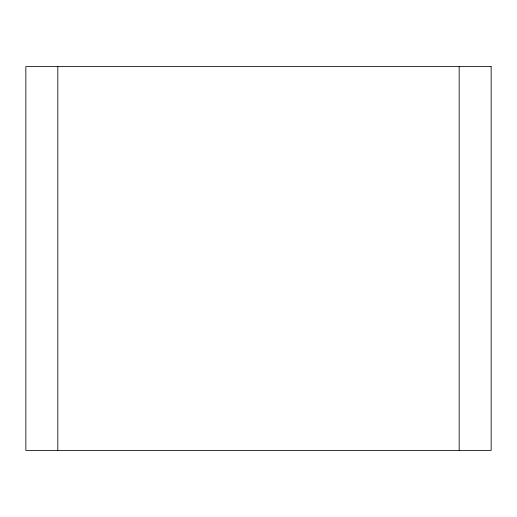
<?xml version="1.0" encoding="UTF-8"?>
<svg xmlns="http://www.w3.org/2000/svg" width="517" height="517" viewBox="0 0 517 517"><rect width="100%" height="100%" fill="white"/><g stroke="black" fill="none" stroke-linecap="round" stroke-linejoin="round"><path stroke-width="0.78" d="M459.174 66.622L459.174 450.378M57.826 66.622L57.826 450.378M491.15 66.622L25.85 66.622L25.85 450.378L491.15 450.378L491.15 66.622"/></g></svg>
